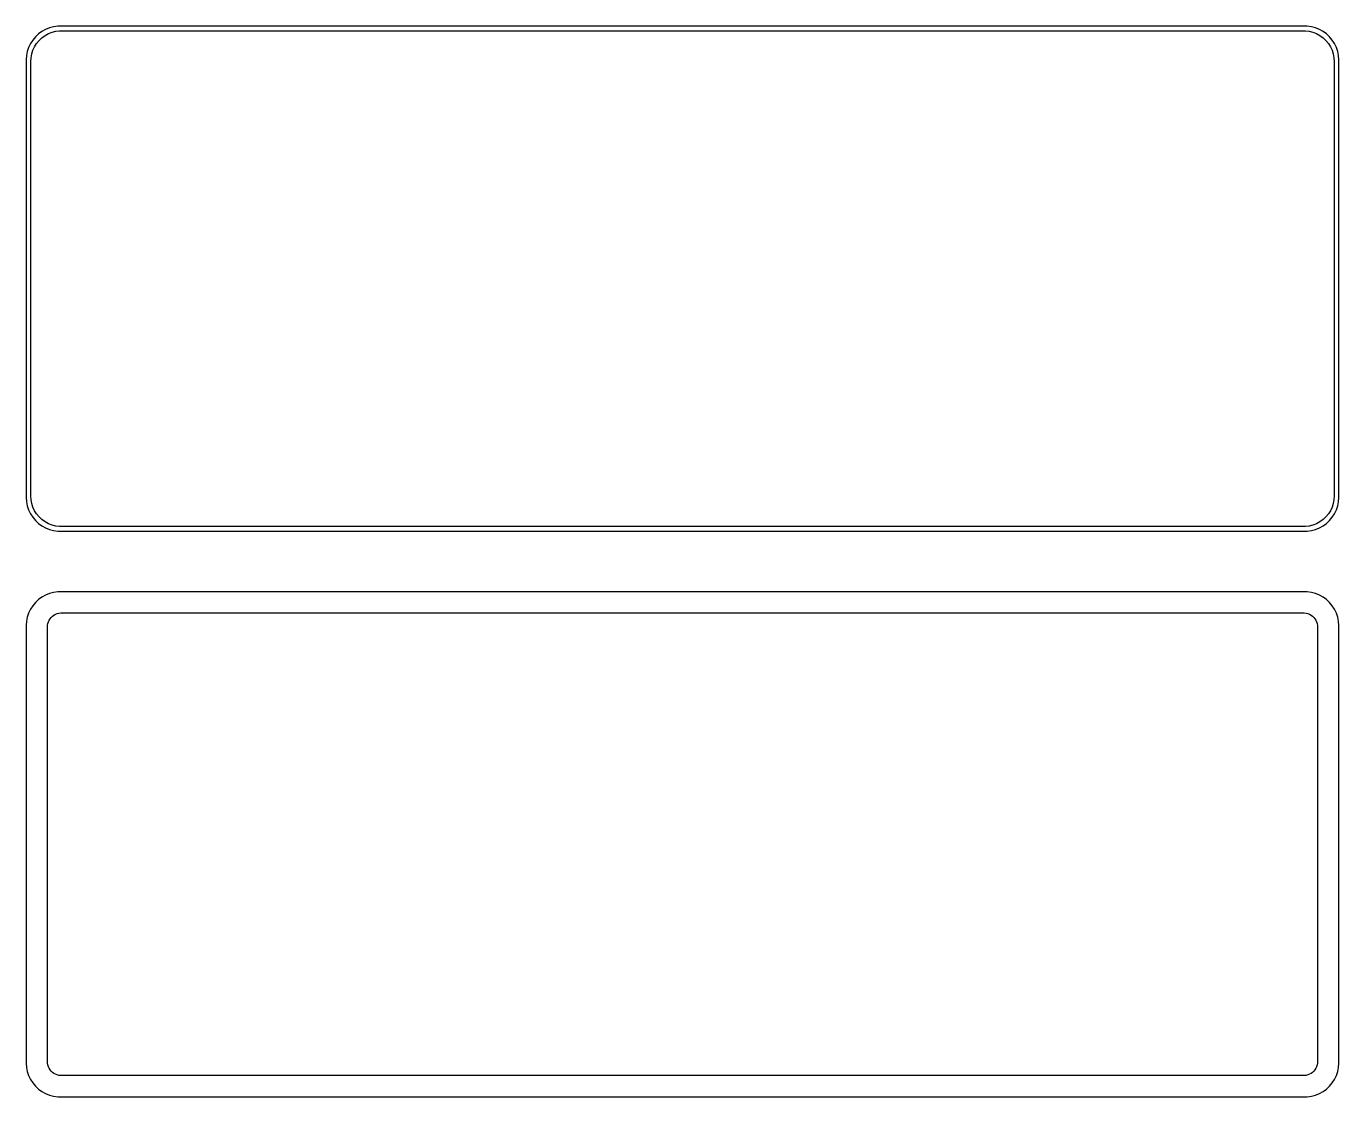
# Model space of a CAD drawing. Header units: metres. Extents: x -98 to 98, y 131 to 289.
import ezdxf

# ---------------------------------------------------------------- set-up
doc = ezdxf.new("R2010")
doc.units = ezdxf.units.M

msp = doc.modelspace()

# ---------------------------------------------------------------- linework, layer by layer
for p, q in [((-95.1791, 288.722), (-95.6871, 288.353)), ((-94.6289, 289.024), (-95.1791, 288.722)), ((-94.0451, 289.255), (-94.6289, 289.024)), ((-94.1994, 288.393), (-93.6648, 288.604)), ((-93.4369, 289.411), (-94.0451, 289.255)), ((-93.6648, 288.604), (-93.1079, 288.747)), ((-92.8139, 289.49), (-93.4369, 289.411)), ((-93.1079, 288.747), (-92.5375, 288.819)), ((92.8139, 289.49), (-92.8139, 289.49)), ((-92.5375, 288.819), (92.5375, 288.819)), ((92.5375, 288.819), (93.1079, 288.747)), ((93.4369, 289.411), (92.8139, 289.49)), ((93.1079, 288.747), (93.6648, 288.604)), ((94.0451, 289.255), (93.4369, 289.411)), ((93.6648, 288.604), (94.1994, 288.393)), ((94.6289, 289.024), (94.0451, 289.255)), ((95.1791, 288.722), (94.6289, 289.024)), ((95.6871, 288.353), (95.1791, 288.722)), ((-96.8815, 286.909), (-97.1489, 286.341)), ((-96.5451, 287.439), (-96.8815, 286.909)), ((-96.1448, 287.923), (-96.5451, 287.439)), ((-96.2621, 286.456), (-95.954, 286.941)), ((-95.6871, 288.353), (-96.1448, 287.923)), ((-95.954, 286.941), (-95.5875, 287.384)), ((-95.5875, 287.384), (-95.1684, 287.778)), ((-95.1684, 287.778), (-94.7032, 288.116)), ((-94.7032, 288.116), (-94.1994, 288.393)), ((94.1994, 288.393), (94.7032, 288.116)), ((94.7032, 288.116), (95.1684, 287.778)), ((95.1684, 287.778), (95.5875, 287.384)), ((95.5875, 287.384), (95.954, 286.941)), ((96.1448, 287.923), (95.6871, 288.353)), ((95.954, 286.941), (96.2621, 286.456)), ((96.5451, 287.439), (96.1448, 287.923)), ((96.8815, 286.909), (96.5451, 287.439)), ((97.1489, 286.341), (96.8815, 286.909)), ((-97.4606, 285.127), (-97.5, 284.5)), ((-97.3429, 285.743), (-97.4606, 285.127)), ((-97.1489, 286.341), (-97.3429, 285.743)), ((-96.8284, 284.25), (-96.7923, 284.824)), ((-96.7923, 284.824), (-96.6846, 285.389)), ((-96.6846, 285.389), (-96.5069, 285.935)), ((-96.5069, 285.935), (-96.2621, 286.456)), ((96.2621, 286.456), (96.5069, 285.935)), ((96.5069, 285.935), (96.6846, 285.389)), ((96.6846, 285.389), (96.7923, 284.824)), ((96.7923, 284.824), (96.8284, 284.25)), ((97.3429, 285.743), (97.1489, 286.341)), ((97.4606, 285.127), (97.3429, 285.743)), ((97.5, 284.5), (97.4606, 285.127)), ((-97.5, 284.5), (-97.5, 219.5)), ((-96.8284, 219.75), (-96.8284, 284.25)), ((96.8284, 284.25), (96.8284, 219.75)), ((97.5, 219.5), (97.5, 284.5)), ((-97.5, 219.5), (-97.4606, 218.873)), ((-97.4606, 218.873), (-97.3429, 218.257)), ((-96.7923, 219.176), (-96.8284, 219.75)), ((-96.6846, 218.611), (-96.7923, 219.176)), ((-96.5069, 218.065), (-96.6846, 218.611)), ((96.6846, 218.611), (96.5069, 218.065)), ((96.7923, 219.176), (96.6846, 218.611)), ((96.8284, 219.75), (96.7923, 219.176)), ((97.3429, 218.257), (97.4606, 218.873)), ((97.4606, 218.873), (97.5, 219.5)), ((-97.3429, 218.257), (-97.1489, 217.659)), ((-97.1489, 217.659), (-96.8815, 217.091)), ((-96.8815, 217.091), (-96.5451, 216.561)), ((-96.5451, 216.561), (-96.1448, 216.077)), ((-96.2621, 217.544), (-96.5069, 218.065)), ((-95.954, 217.059), (-96.2621, 217.544)), ((-95.5875, 216.616), (-95.954, 217.059)), ((-95.1684, 216.222), (-95.5875, 216.616)), ((95.5875, 216.616), (95.1684, 216.222)), ((95.954, 217.059), (95.5875, 216.616)), ((96.2621, 217.544), (95.954, 217.059)), ((96.1448, 216.077), (96.5451, 216.561)), ((96.5069, 218.065), (96.2621, 217.544)), ((96.5451, 216.561), (96.8815, 217.091)), ((96.8815, 217.091), (97.1489, 217.659)), ((97.1489, 217.659), (97.3429, 218.257)), ((-96.1448, 216.077), (-95.6871, 215.647)), ((-95.6871, 215.647), (-95.1791, 215.278)), ((-95.1791, 215.278), (-94.6289, 214.976)), ((-94.7032, 215.884), (-95.1684, 216.222)), ((-94.1994, 215.607), (-94.7032, 215.884)), ((-94.6289, 214.976), (-94.0451, 214.745)), ((-93.6648, 215.396), (-94.1994, 215.607)), ((-94.0451, 214.745), (-93.4369, 214.589)), ((-93.1079, 215.253), (-93.6648, 215.396)), ((-93.4369, 214.589), (-92.8139, 214.51)), ((-92.5375, 215.181), (-93.1079, 215.253)), ((-92.8139, 214.51), (92.8139, 214.51)), ((92.5375, 215.181), (-92.5375, 215.181)), ((93.1079, 215.253), (92.5375, 215.181)), ((92.8139, 214.51), (93.4369, 214.589)), ((93.6648, 215.396), (93.1079, 215.253)), ((93.4369, 214.589), (94.0451, 214.745)), ((94.1994, 215.607), (93.6648, 215.396)), ((94.0451, 214.745), (94.6289, 214.976)), ((94.7032, 215.884), (94.1994, 215.607)), ((94.6289, 214.976), (95.1791, 215.278)), ((95.1684, 216.222), (94.7032, 215.884)), ((95.1791, 215.278), (95.6871, 215.647)), ((95.6871, 215.647), (96.1448, 216.077)), ((-94.6289, 205.024), (-95.1791, 204.722)), ((-94.0451, 205.255), (-94.6289, 205.024)), ((-93.4369, 205.411), (-94.0451, 205.255)), ((-92.8139, 205.49), (-93.4369, 205.411)), ((92.8139, 205.49), (-92.8139, 205.49)), ((93.4369, 205.411), (92.8139, 205.49)), ((94.0451, 205.255), (93.4369, 205.411)), ((94.6289, 205.024), (94.0451, 205.255)), ((95.1791, 204.722), (94.6289, 205.024)), ((-96.8815, 202.909), (-97.1489, 202.341)), ((-96.5451, 203.439), (-96.8815, 202.909)), ((-96.1448, 203.923), (-96.5451, 203.439)), ((-95.6871, 204.353), (-96.1448, 203.923)), ((-95.1791, 204.722), (-95.6871, 204.353)), ((95.6871, 204.353), (95.1791, 204.722)), ((96.1448, 203.923), (95.6871, 204.353)), ((96.5451, 203.439), (96.1448, 203.923)), ((96.8815, 202.909), (96.5451, 203.439)), ((97.1489, 202.341), (96.8815, 202.909)), ((-97.4606, 201.127), (-97.5, 200.5)), ((-97.3429, 201.743), (-97.4606, 201.127)), ((-97.1489, 202.341), (-97.3429, 201.743)), ((-94.2934, 200.775), (-94.2115, 201.027)), ((-94.2115, 201.027), (-94.0987, 201.266)), ((-94.0987, 201.266), (-93.9567, 201.49)), ((-93.9567, 201.49), (-93.7879, 201.694)), ((-93.7879, 201.694), (-93.5947, 201.875)), ((-93.5947, 201.875), (-93.3804, 202.031)), ((-93.3804, 202.031), (-93.1482, 202.159)), ((-93.1482, 202.159), (-92.9019, 202.256)), ((-92.9019, 202.256), (-92.6453, 202.322)), ((-92.6453, 202.322), (-92.3825, 202.355)), ((-92.3825, 202.355), (92.3825, 202.355)), ((92.3825, 202.355), (92.6453, 202.322)), ((92.6453, 202.322), (92.9019, 202.256)), ((92.9019, 202.256), (93.1482, 202.159)), ((93.1482, 202.159), (93.3804, 202.031)), ((93.3804, 202.031), (93.5947, 201.875)), ((93.5947, 201.875), (93.7879, 201.694)), ((93.7879, 201.694), (93.9567, 201.49)), ((93.9567, 201.49), (94.0987, 201.266)), ((94.0987, 201.266), (94.2115, 201.027)), ((94.2115, 201.027), (94.2934, 200.775)), ((97.3429, 201.743), (97.1489, 202.341)), ((97.4606, 201.127), (97.3429, 201.743)), ((97.5, 200.5), (97.4606, 201.127)), ((-97.5, 200.5), (-97.5, 135.5)), ((-94.3596, 200.25), (-94.343, 200.514)), ((-94.3596, 135.75), (-94.3596, 200.25)), ((-94.343, 200.514), (-94.2934, 200.775)), ((94.2934, 200.775), (94.343, 200.514)), ((94.343, 200.514), (94.3596, 200.25)), ((94.3596, 200.25), (94.3596, 135.75)), ((97.5, 135.5), (97.5, 200.5)), ((-97.5, 135.5), (-97.4606, 134.873)), ((-97.4606, 134.873), (-97.3429, 134.257)), ((-94.343, 135.486), (-94.3596, 135.75)), ((-94.2934, 135.225), (-94.343, 135.486)), ((-94.2115, 134.973), (-94.2934, 135.225)), ((-94.0987, 134.734), (-94.2115, 134.973)), ((-93.9567, 134.51), (-94.0987, 134.734)), ((94.0987, 134.734), (93.9567, 134.51)), ((94.2115, 134.973), (94.0987, 134.734)), ((94.2934, 135.225), (94.2115, 134.973)), ((94.343, 135.486), (94.2934, 135.225)), ((94.3596, 135.75), (94.343, 135.486)), ((97.3429, 134.257), (97.4606, 134.873)), ((97.4606, 134.873), (97.5, 135.5)), ((-97.3429, 134.257), (-97.1489, 133.659)), ((-97.1489, 133.659), (-96.8815, 133.091)), ((-96.8815, 133.091), (-96.5451, 132.561)), ((-93.7879, 134.306), (-93.9567, 134.51)), ((-93.5947, 134.125), (-93.7879, 134.306)), ((-93.3804, 133.969), (-93.5947, 134.125)), ((-93.1482, 133.841), (-93.3804, 133.969)), ((-92.9019, 133.744), (-93.1482, 133.841)), ((-92.6453, 133.678), (-92.9019, 133.744)), ((-92.3825, 133.645), (-92.6453, 133.678)), ((92.3825, 133.645), (-92.3825, 133.645)), ((92.6453, 133.678), (92.3825, 133.645)), ((92.9019, 133.744), (92.6453, 133.678)), ((93.1482, 133.841), (92.9019, 133.744)), ((93.3804, 133.969), (93.1482, 133.841)), ((93.5947, 134.125), (93.3804, 133.969)), ((93.7879, 134.306), (93.5947, 134.125)), ((93.9567, 134.51), (93.7879, 134.306)), ((96.5451, 132.561), (96.8815, 133.091)), ((96.8815, 133.091), (97.1489, 133.659)), ((97.1489, 133.659), (97.3429, 134.257)), ((-96.5451, 132.561), (-96.1448, 132.077)), ((-96.1448, 132.077), (-95.6871, 131.647)), ((-95.6871, 131.647), (-95.1791, 131.278)), ((-95.1791, 131.278), (-94.6289, 130.976)), ((-94.6289, 130.976), (-94.0451, 130.745)), ((-94.0451, 130.745), (-93.4369, 130.589)), ((93.4369, 130.589), (94.0451, 130.745)), ((94.0451, 130.745), (94.6289, 130.976)), ((94.6289, 130.976), (95.1791, 131.278)), ((95.1791, 131.278), (95.6871, 131.647)), ((95.6871, 131.647), (96.1448, 132.077)), ((96.1448, 132.077), (96.5451, 132.561)), ((-93.4369, 130.589), (-92.8139, 130.51)), ((-92.8139, 130.51), (92.8139, 130.51)), ((92.8139, 130.51), (93.4369, 130.589))]:
    msp.add_line(p, q)

doc.saveas('drawing.dxf')
